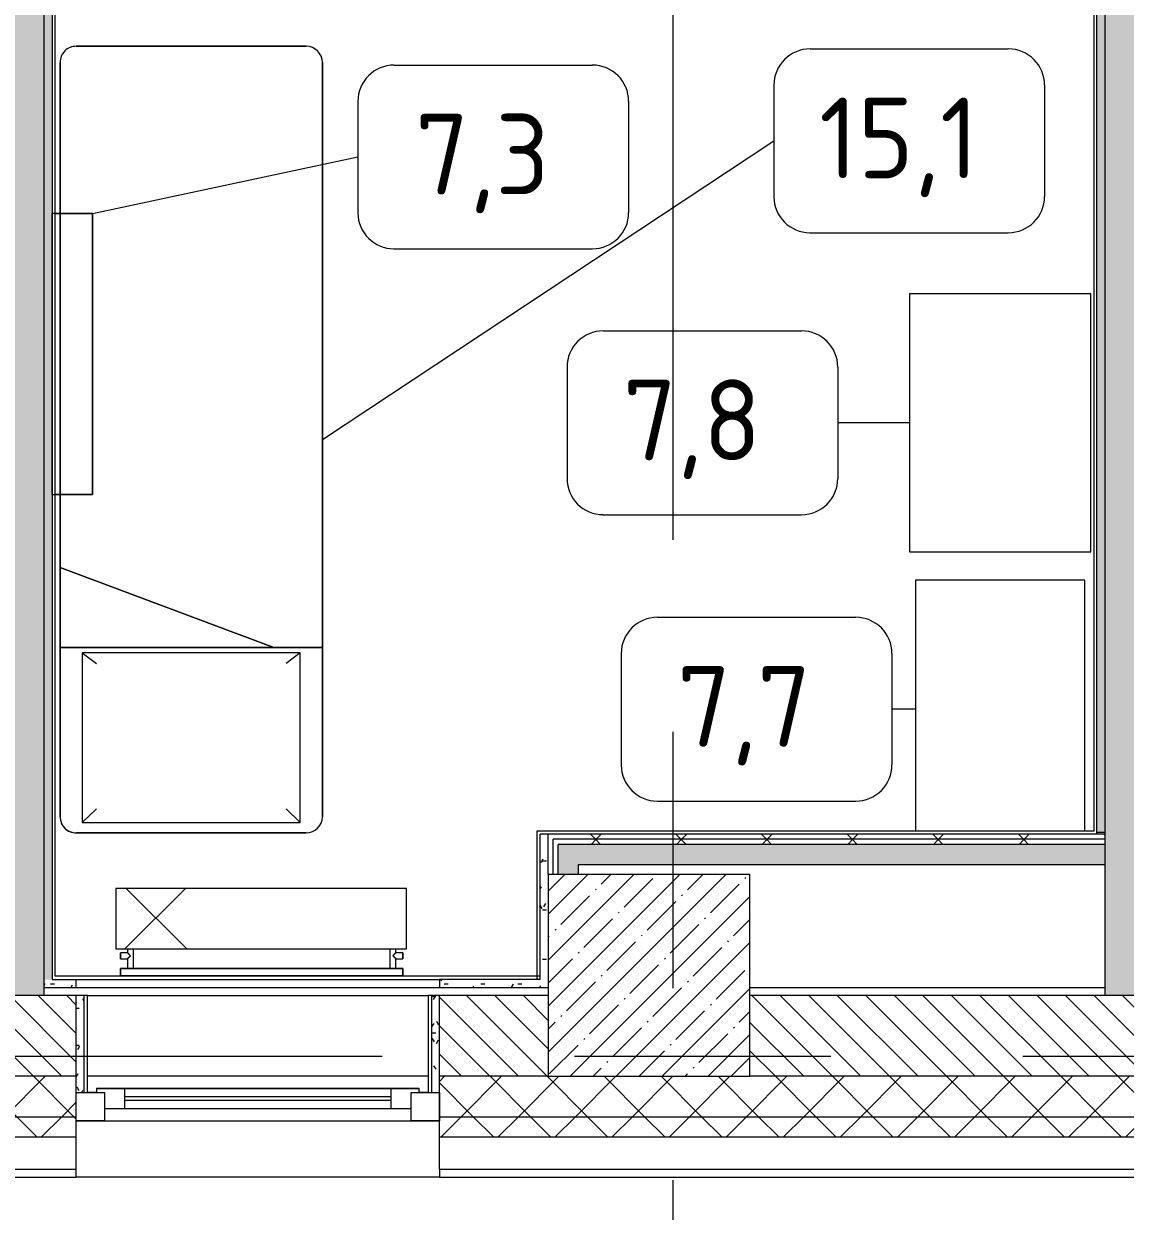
# Model space of a CAD drawing. Header units: millimetres. Extents: x 35840 to 252964, y -8553 to 29000.
# Drawn here: x 79050 to 81780, y 3216 to 6159 of the extents above; entities that cross this region are included whole.
import ezdxf

# ---------------------------------------------------------------- set-up
doc = ezdxf.new("R2010")
doc.units = ezdxf.units.MM
doc.linetypes.add('Осевая', pattern=[3175, 635, -476.25, 1587.5, -476.25])
for name, color, linetype, lineweight in [('A-GLAZ', 7, 'Continuous', 9), ('A-GLAZ-1', 7, 'Continuous', 13), ('A-WALL', 7, 'Continuous', 9), ('I-FURN-IDEN', 7, 'Continuous', 9), ('I-WALL', 7, 'Continuous', 9), ('S-COLS', 7, 'Continuous', 9), ('Знаки', 7, 'Continuous', 9), ('Оси-2', 7, 'Осевая', 9)]:
    doc.layers.add(name, color=color, linetype=linetype, lineweight=lineweight)
for name, color, linetype, lineweight, true_color in [('A-WALL-1', 9, 'Continuous', 9, 0x808080), ('A-WALL-FNSH-1', 9, 'Continuous', 9, 0x808080), ('I-FURN-1', 9, 'Continuous', 9, 0x808080), ('M-EQPM-1', 7, 'Continuous', 9, 0xb2b2b2)]:
    doc.layers.add(name, color=color, linetype=linetype, lineweight=lineweight, true_color=true_color)
doc.styles.add('GOST Common', font='GOST_Common.ttf', dxfattribs={"height": 200})
pattern_1 = [(45, (600, 0), (-70.71068, 70.71068), []), (135, (600, 0), (-70.71068, -70.71068), [])]
pattern_2 = [(135, (600, 0), (-75.43415, -75.43415), [106.68, -17.78, 3.556, -17.78]), (135, (600, 75.39), (-75.43415, -75.43415), []), (50, (600, 0), (127.52922, -11.15758), [13.335, -146.685]), (355, (600, 0), (-24.66966, 133.74002), [10.668, -117.348]), (100.451, (610.63, -0.93), (102.85973, 122.58178), [11.333, -124.663]), (46.184, (600, 35.56), (189.75516, -29.43036), [20.002, -220.027]), (96.636, (615.81, 33.1), (166.1822, 173.1996), [17, -186.995]), (351.184, (600, 35.56), (166.18393, 173.19757), [16.002, -176.022]), (21, (617.78, 26.67), (106.13027, -71.58603), [13.335, -146.685]), (326, (617.78, 26.67), (43.26188, 128.93175), [10.668, -117.348]), (71.451, (626.62, 20.7), (149.39198, 57.34505), [11.333, -124.663]), (37.5, (600, 0), (2.162228, 59.188357), [3.353, -112.573, 3.353, -115.773, -117.792]), (37.5, (600, 0), (2.162228, 59.188357), [-235.052, 3.353, -114.44]), (7.5, (600, 0), (46.773857, 70.12615), [3.353, -64.567, 3.353, -109.906, -44.894]), (7.5, (600, 0), (46.773857, 70.12615), [-181.178, 3.353, -41.542]), (327.5, (560.35, 0), (94.91367, -4.010093), [3.353, -41.097, 3.353, -135.331, -184.023]), (327.5, (560.35, 0), (94.91367, -4.010093), [-183.134, 3.353, -180.67]), (317.5, (542.57, 0), (103.69057, 17.79882), [3.353, -54.432, 3.353, -88.748, -130.683]), (317.5, (542.57, 0), (103.69057, 17.79882), [-149.885, 3.353, -127.33])]
pattern_3 = [(0, (600, 0), (121.92, 30.48), [10.058, -81.382, 10.058, -81.382, -487.68]), (0, (600, 0), (121.92, 30.48), [-182.88, 10.058, -172.822, 10.058, -81.382, -213.36]), (0, (600, 0), (121.92, 30.48), [-457.2, 10.058, -50.902, 10.058, -142.342]), (120, (645.72, 15.24), (-87.356454, 90.345817), [10.058, -81.382, 10.058, -81.382, -487.68]), (120, (645.72, 15.24), (-87.356454, 90.345817), [-182.88, 10.058, -172.822, 10.058, -81.382, -213.36]), (120, (645.72, 15.24), (-87.356454, 90.345817), [-457.2, 10.058, -50.902, 10.058, -142.342]), (240, (660.96, 76.2), (-34.563546, -120.825817), [10.058, -81.382, 10.058, -81.382, -487.68]), (240, (660.96, 76.2), (-34.563546, -120.825817), [-182.88, 10.058, -172.822, 10.058, -81.382, -213.36]), (240, (660.96, 76.2), (-34.563546, -120.825817), [-457.2, 10.058, -50.902, 10.058, -142.342])]
pattern_4 = [(45, (600, 0), (-106.06602, 106.06602), []), (135, (600, 0), (-106.06602, -106.06602), [])]

# ---------------------------------------------------------------- blocks, each defined once
blk = doc.blocks.new('BSC_Колонна _Прямоугольная - 500х500-V12-План расстановки мебели и оборудования 1 этажа в осях 12-23')
at = {"layer": 'S-COLS'}
h = blk.add_hatch(dxfattribs=at)
h.set_pattern_fill('FP_14', color=256, style=0, pattern_type=2)
h.set_pattern_definition([(45, (-80000, -3800), (-57.02463, 57.02463), []), (45, (-79942.975, -3800), (-57.02463, 57.02463), [100.806, -20.161, 3.353, -16.808])])
h.paths.add_polyline_path([(-250, -250), (250, -250), (250, 250), (-250, 250), (-250, 26.1)])
for p, q in [((250, 250), (-250, 250)), ((-250, 250), (-250, -250)), ((250, -250), (250, 250)), ((-250, -250), (250, -250))]:
    blk.add_line(p, q, dxfattribs=at)
blk = doc.blocks.new('120_Окно_СКБ_1Ст - 120_Окно_СКБ_1Ст 900х2500_h_-19906150-План расстановки мебели и оборудования 1 этажа в осях 12-23')
at = {"layer": 'A-GLAZ'}
for p, q in [((450, -5), (-450, -5)), ((-330, -55), (330, -55)), ((-422, -75), (-400, -75)), ((330, -65), (-330, -65)), ((400, -75), (422, -75))]:
    blk.add_line(p, q, dxfattribs=at)
at = {"layer": 'A-GLAZ-1'}
for p, q in [((-450, -75), (-450, -5)), ((-450, -5), (-380, -5)), ((-380, -5), (-380, -75)), ((380, -75), (380, -5)), ((380, -5), (450, -5)), ((450, -5), (450, -75)), ((380, -35), (-380, -35)), ((-380, -35), (-380, -75)), ((-330, -85), (-330, -35)), ((330, -85), (330, -35)), ((380, -75), (380, -35)), ((-380, -75), (-450, -75)), ((-380, -75), (-400, -75)), ((-400, -75), (-400, -85)), ((-400, -85), (400, -85)), ((400, -85), (-400, -85)), ((450, -75), (380, -75)), ((400, -75), (380, -75)), ((400, -85), (400, -75))]:
    blk.add_line(p, q, dxfattribs=at)
blk = doc.blocks.new('Стол базовый прямоугольный - 7_7-25549264-План расстановки мебели и оборудования 1 этажа в осях 12-23')
at = {"layer": 'I-FURN-1'}
for p, q in [((320, 210), (-302, 210)), ((320, -210), (320, 210)), ((-302, -210), (320, -210))]:
    blk.add_line(p, q, dxfattribs=at)
blk = doc.blocks.new('Стол базовый прямоугольный - 7_8-25549298-План расстановки мебели и оборудования 1 этажа в осях 12-23')
at = {"layer": 'I-FURN-1'}
for p, q in [((320, 225), (-320, 225)), ((-320, 225), (-320, -225)), ((320, -225), (320, 225)), ((-320, -225), (320, -225))]:
    blk.add_line(p, q, dxfattribs=at)
blk = doc.blocks.new('Bed - Small Sizes - 15_1-V157-План расстановки мебели и оборудования 1 этажа в осях 12-23')
at = {"layer": 'I-FURN-1'}
for p, q in [((262.3, 0), (-307.7, 0)), ((-307.7, 0), (262.3, 0)), ((-307.7, 0), (262.3, 0)), ((262.3, 0), (-307.7, 0)), ((-292.5, -26.2), (-257.7, -60)), ((247.5, -26.2), (-292.5, -26.2)), ((-292.5, -26.2), (-292.5, -446.2)), ((247.5, -26.2), (-292.5, -26.2)), ((-292.5, -26.2), (-292.5, -446.2)), ((247.5, -26.2), (212.3, -60)), ((247.5, -446.2), (247.5, -26.2)), ((247.5, -446.2), (247.5, -26.2)), ((-347.7, -40), (-347.7, -460)), ((-347.7, -460), (-347.7, -40)), ((-347.7, -40), (-347.7, -1910)), ((-347.7, -460), (-347.7, -40)), ((302.3, -460), (302.3, -40)), ((302.3, -40), (302.3, -460)), ((302.3, -838.8), (302.3, -40)), ((302.3, -40), (302.3, -657.7)), ((-292.5, -446.2), (-257.7, -420)), ((247.5, -446.2), (212.3, -420)), ((-347.7, -460), (-227.7, -460)), ((-227.7, -460), (-347.7, -460)), ((-347.7, -1910), (-347.7, -460)), ((-347.7, -460), (-227.7, -460)), ((-292.5, -446.2), (247.5, -446.2)), ((-292.5, -446.2), (247.5, -446.2)), ((-227.7, -460), (302.3, -460)), ((302.3, -460), (-227.7, -460)), ((302.3, -460), (-227.7, -460)), ((-227.7, -460), (302.3, -657.7)), ((302.3, -657.7), (-227.7, -460)), ((-227.7, -460), (302.3, -460)), ((-227.7, -460), (302.3, -657.7)), ((-227.7, -460), (302.3, -460)), ((302.3, -657.7), (302.3, -460)), ((302.3, -460), (302.3, -657.7)), ((302.3, -657.7), (302.3, -838.8)), ((302.3, -1535.7), (302.3, -838.8)), ((302.3, -838.8), (302.3, -1535.7)), ((302.3, -1910), (302.3, -1535.7)), ((302.3, -1535.7), (302.3, -1910)), ((-307.7, -1950), (262.3, -1950)), ((262.3, -1950), (-307.7, -1950))]:
    blk.add_line(p, q, dxfattribs=at)
for centre, start, end in [((-307.7, -40), 90, 180), ((-307.7, -40), 90, 180), ((262.3, -40), 360, 90), ((262.3, -40), 0, 90), ((-307.7, -40), 90, 180), ((-307.7, -40), 90, 180), ((262.3, -40), 0, 90), ((262.3, -40), 0, 90), ((-307.7, -1910), 180, 270), ((-307.7, -1910), 180, 270), ((262.3, -1910), 270, 0), ((262.3, -1910), 270, 0)]:
    blk.add_arc(centre, 40, start, end, dxfattribs=at)
blk = doc.blocks.new('radiator_prado_classic_z_tip_30_po exemplyaru - Classic Z Тип 30-500-V277-План расстановки мебели и оборудования 1 этажа в осях 12-23')
at = {"layer": 'M-EQPM-1'}
for p, q in [((17.5, 121.5), (0, 121.5)), ((17.5, 121.5), (0, 121.5)), ((0, 121.5), (0, 121.2)), ((0, 106.5), (0, 121.5)), ((0, 121.2), (0, 106.8)), ((0, 121.2), (0, 120.5)), ((0, 120.5), (0, 121.2)), ((0, 121.2), (0, 121.2)), ((0, 120.5), (0, 119.3)), ((0, 119.3), (0, 120.5)), ((0, 119.3), (0, 117.8)), ((0, 117.8), (0, 119.3)), ((0, 117.8), (0, 115.9)), ((0, 115.9), (0, 117.8)), ((17.5, 130.9), (17.5, 121.5)), ((17.5, 130.9), (17.5, 121.5)), ((32.5, 82), (32.5, 130.9)), ((32.5, 82), (32.5, 130.9)), ((667.5, 130.9), (667.5, 82)), ((667.5, 130.9), (667.5, 82)), ((682.5, 121.5), (682.5, 130.9)), ((682.5, 121.5), (682.5, 130.9)), ((700, 121.5), (682.5, 121.5)), ((700, 121.5), (682.5, 121.5)), ((700, 121.5), (700, 106.5)), ((700, 121.2), (700, 121.5)), ((700, 121.5), (700, 121.2)), ((700, 121.2), (700, 121.5)), ((700, 106.8), (700, 121.2)), ((700, 121.2), (700, 106.8)), ((700, 119.3), (700, 121.2)), ((700, 117.8), (700, 119.3)), ((700, 115.9), (700, 117.8)), ((0, 115.9), (0, 114)), ((0, 114), (0, 115.9)), ((0, 114), (0, 112.1)), ((0, 112.1), (0, 114)), ((0, 112.1), (0, 110.2)), ((0, 110.2), (0, 112.1)), ((0, 110.2), (0, 108.7)), ((0, 108.7), (0, 110.2)), ((0, 108.7), (0, 107.5)), ((0, 106.8), (0, 108.7)), ((0, 107.5), (0, 106.8)), ((0, 106.8), (0, 106.5)), ((0, 106.8), (0, 106.8)), ((0, 106.5), (17.5, 106.5)), ((0, 106.5), (17.5, 106.5)), ((17.5, 106.5), (17.5, 82)), ((17.5, 106.5), (17.5, 82)), ((682.5, 82), (682.5, 106.5)), ((682.5, 106.5), (700, 106.5)), ((682.5, 82), (682.5, 106.5)), ((682.5, 106.5), (700, 106.5)), ((700, 114), (700, 115.9)), ((700, 112.1), (700, 114)), ((700, 110.2), (700, 112.1)), ((700, 108.7), (700, 110.2)), ((700, 107.5), (700, 108.7)), ((700, 106.8), (700, 107.5)), ((700, 106.5), (700, 106.8)), ((700, 106.8), (700, 106.5)), ((700, 106.5), (700, 106.8)), ((700, 82), (0, 82)), ((0, 82), (0, 64)), ((0, 64), (0, 82)), ((0, 82), (17.5, 82)), ((700, 64), (0, 64)), ((0, 64), (700, 64)), ((32.5, 82), (17.5, 82)), ((17.5, 82), (17.8, 82)), ((23.1, 82), (17.5, 82)), ((17.5, 82), (32.5, 82)), ((17.8, 82), (18.5, 82)), ((18.5, 82), (19.7, 82)), ((18.5, 82), (31.5, 82)), ((19.7, 82), (23.1, 82)), ((23.1, 82), (32.5, 82)), ((32.5, 82), (23.1, 82)), ((32.5, 82), (667.5, 82)), ((668.5, 82), (667.5, 82)), ((667.5, 82), (682.5, 82)), ((673.1, 82), (667.5, 82)), ((667.5, 82), (667.8, 82)), ((667.8, 82), (671.2, 82)), ((682.5, 82), (668.5, 82)), ((668.5, 82), (681.5, 82)), ((671.2, 82), (682.5, 82)), ((680.3, 82), (673.1, 82)), ((681.5, 82), (680.3, 82)), ((682.5, 82), (681.5, 82)), ((682.5, 82), (700, 82)), ((700, 64), (700, 82)), ((700, 82), (700, 64))]:
    blk.add_line(p, q, dxfattribs=at)
for points, knots in [([(17.8, 121.2), (17.7, 121.3), (17.7, 121.3), (17.5, 121.5), (17.5, 121.5), (17.5, 121.5)], [0.8571429, 0.8571429, 0.8571429, 0.8571429, 0.8928571, 0.9285714, 1, 1, 1, 1]), ([(17.5, 121.5), (17.5, 121.5), (17.5, 121.5), (17.7, 121.3), (17.7, 121.3), (17.8, 121.2)], [0, 0, 0, 0, 0.0714286, 0.1071429, 0.1428571, 0.1428571, 0.1428571, 0.1428571]), ([(17.5, 121.5), (17.5, 121.5), (17.5, 121.5), (17.7, 121.3), (17.7, 121.3), (17.8, 121.2)], [0, 0, 0, 0, 0.0714286, 0.1071429, 0.1428571, 0.1428571, 0.1428571, 0.1428571]), ([(25, 114), (24.5, 114.5), (23.6, 115.4), (22.4, 116.6), (21.6, 117.4), (21.1, 117.9), (20.8, 118.2), (20.5, 118.5), (20.2, 118.8), (19.8, 119.1), (19.6, 119.4), (19.3, 119.7), (19, 120), (18.7, 120.3), (18.5, 120.5), (18.3, 120.7), (18.1, 120.9), (17.9, 121.1), (17.8, 121.2), (17.7, 121.3), (17.5, 121.5), (17.5, 121.5), (17.5, 121.5)], [0, 0, 0, 0, 0.142857, 0.285714, 0.357143, 0.392857, 0.428571, 0.464286, 0.5, 0.535714, 0.571429, 0.607143, 0.642857, 0.678571, 0.714286, 0.75, 0.785714, 0.821429, 0.857143, 0.892857, 0.928571, 1, 1, 1, 1]), ([(19.6, 119.4), (19.7, 119.3), (19.9, 119.2), (20.3, 118.7), (20.6, 118.4), (20.8, 118.2)], [0.4285714, 0.4285714, 0.4285714, 0.4285714, 0.4642857, 0.5, 0.5714286, 0.5714286, 0.5714286, 0.5714286]), ([(19.6, 119.4), (19.7, 119.3), (19.8, 119.1), (20.3, 118.7), (20.7, 118.3), (21.1, 117.9), (21.6, 117.4), (21.9, 117.1), (22.1, 116.9)], [0.4285714, 0.4285714, 0.4285714, 0.4285714, 0.4642857, 0.5, 0.5714286, 0.6071429, 0.6428571, 0.7142857, 0.7142857, 0.7142857, 0.7142857]), ([(22.1, 116.9), (21.9, 117.1), (21.6, 117.4), (21.1, 117.9), (20.9, 118.1), (20.8, 118.2)], [0.2857143, 0.2857143, 0.2857143, 0.2857143, 0.3571429, 0.3928571, 0.4285714, 0.4285714, 0.4285714, 0.4285714]), ([(20.8, 118.2), (20.9, 118.1), (21.1, 117.9), (21.6, 117.4), (21.9, 117.1), (22.1, 116.9)], [0.5714286, 0.5714286, 0.5714286, 0.5714286, 0.6071429, 0.6428571, 0.7142857, 0.7142857, 0.7142857, 0.7142857]), ([(675, 114), (675.5, 114.5), (676.4, 115.4), (677.6, 116.6), (678.4, 117.4), (678.9, 117.9), (679.2, 118.2), (679.5, 118.5), (679.8, 118.8), (680.1, 119.2), (680.4, 119.4), (680.7, 119.7), (681, 120), (681.3, 120.3), (681.5, 120.5), (681.7, 120.7), (681.9, 120.9), (682.1, 121.1), (682.2, 121.2), (682.3, 121.3), (682.5, 121.5), (682.5, 121.5), (682.5, 121.5)], [0, 0, 0, 0, 0.142857, 0.285714, 0.357143, 0.392857, 0.428571, 0.464286, 0.5, 0.535714, 0.571429, 0.607143, 0.642857, 0.678571, 0.714286, 0.75, 0.785714, 0.821429, 0.857143, 0.892857, 0.928571, 1, 1, 1, 1]), ([(682.2, 121.2), (682.2, 121.2), (682.1, 121.1), (681.9, 120.9), (681.7, 120.7), (681.5, 120.5), (681.3, 120.3), (681, 120), (680.7, 119.7), (680.4, 119.4), (680.1, 119.2), (679.7, 118.7), (679.3, 118.3), (678.9, 117.9), (678.4, 117.4), (677.6, 116.6), (676.9, 115.9), (676.4, 115.4)], [0.1428571, 0.1428571, 0.1428571, 0.1428571, 0.1785714, 0.2142857, 0.25, 0.2857143, 0.3214286, 0.3571429, 0.3928571, 0.4285714, 0.4642857, 0.5, 0.5714286, 0.6071429, 0.6428571, 0.7142857, 0.8571429, 0.8571429, 0.8571429, 0.8571429]), ([(676.4, 115.4), (676.9, 115.9), (677.6, 116.6), (678.4, 117.4), (678.9, 117.9), (679.1, 118.1), (679.2, 118.2)], [0.1428571, 0.1428571, 0.1428571, 0.1428571, 0.2857143, 0.3571429, 0.3928571, 0.4285714, 0.4285714, 0.4285714, 0.4285714]), ([(681.5, 120.5), (681.4, 120.4), (681.3, 120.3), (681, 120), (680.7, 119.7), (680.4, 119.4), (680.1, 119.2), (679.7, 118.7), (679.3, 118.3), (678.9, 117.9), (678.4, 117.4), (678.1, 117.1), (677.9, 116.9)], [0.2857143, 0.2857143, 0.2857143, 0.2857143, 0.3214286, 0.3571429, 0.3928571, 0.4285714, 0.4642857, 0.5, 0.5714286, 0.6071429, 0.6428571, 0.7142857, 0.7142857, 0.7142857, 0.7142857]), ([(682.5, 121.5), (682.5, 121.5), (682.5, 121.5), (682.3, 121.3), (682.3, 121.3), (682.2, 121.2)], [0, 0, 0, 0, 0.0714286, 0.1071429, 0.1428571, 0.1428571, 0.1428571, 0.1428571]), ([(682.5, 121.5), (682.5, 121.5), (682.5, 121.5), (682.3, 121.3), (682.3, 121.3), (682.2, 121.2)], [0, 0, 0, 0, 0.0714286, 0.1071429, 0.1428571, 0.1428571, 0.1428571, 0.1428571]), ([(682.2, 121.2), (682.3, 121.3), (682.3, 121.3), (682.5, 121.5), (682.5, 121.5), (682.5, 121.5)], [0.8571429, 0.8571429, 0.8571429, 0.8571429, 0.8928571, 0.9285714, 1, 1, 1, 1]), ([(17.5, 106.5), (17.5, 106.5), (17.5, 106.5), (17.7, 106.7), (17.8, 106.8), (17.9, 106.9), (18.1, 107.1), (18.3, 107.3), (18.5, 107.5), (18.7, 107.7), (19, 108), (19.3, 108.3), (19.6, 108.6), (19.8, 108.9), (20.3, 109.3), (20.7, 109.7), (21.1, 110.1), (21.6, 110.6), (22.4, 111.4), (23.6, 112.6), (24.5, 113.5), (25, 114)], [0, 0, 0, 0, 0.071429, 0.107143, 0.142857, 0.178571, 0.214286, 0.25, 0.285714, 0.321429, 0.357143, 0.392857, 0.428571, 0.464286, 0.5, 0.571429, 0.607143, 0.642857, 0.714286, 0.857143, 1, 1, 1, 1]), ([(17.5, 106.5), (17.5, 106.5), (17.5, 106.5), (17.7, 106.7), (17.7, 106.7), (17.8, 106.8)], [0, 0, 0, 0, 0.0714286, 0.1071429, 0.1428571, 0.1428571, 0.1428571, 0.1428571]), ([(17.8, 106.8), (17.7, 106.7), (17.7, 106.7), (17.5, 106.5), (17.5, 106.5), (17.5, 106.5)], [0.8571429, 0.8571429, 0.8571429, 0.8571429, 0.8928571, 0.9285714, 1, 1, 1, 1]), ([(17.8, 106.8), (17.7, 106.7), (17.7, 106.7), (17.5, 106.5), (17.5, 106.5), (17.5, 106.5)], [0.8571429, 0.8571429, 0.8571429, 0.8571429, 0.8928571, 0.9285714, 1, 1, 1, 1]), ([(22.1, 111.1), (21.9, 110.9), (21.6, 110.6), (21.1, 110.1), (20.8, 109.8), (20.5, 109.5), (20.2, 109.2), (19.8, 108.9), (19.6, 108.6), (19.3, 108.3), (19, 108), (18.7, 107.7), (18.5, 107.5), (18.3, 107.3), (18.1, 107.1), (17.9, 106.9), (17.8, 106.8), (17.8, 106.8)], [0.2857143, 0.2857143, 0.2857143, 0.2857143, 0.3571429, 0.3928571, 0.4285714, 0.4642857, 0.5, 0.5357143, 0.5714286, 0.6071429, 0.6428571, 0.6785714, 0.7142857, 0.75, 0.7857143, 0.8214286, 0.8571429, 0.8571429, 0.8571429, 0.8571429]), ([(19.6, 108.6), (19.7, 108.7), (19.9, 108.8), (20.3, 109.3), (20.6, 109.6), (20.8, 109.8)], [0.4285714, 0.4285714, 0.4285714, 0.4285714, 0.4642857, 0.5, 0.5714286, 0.5714286, 0.5714286, 0.5714286]), ([(20.8, 109.8), (20.9, 109.9), (21.1, 110.1), (21.6, 110.6), (21.9, 110.9), (22.1, 111.1)], [0.5714286, 0.5714286, 0.5714286, 0.5714286, 0.6071429, 0.6428571, 0.7142857, 0.7142857, 0.7142857, 0.7142857]), ([(22.1, 111.1), (21.9, 110.9), (21.6, 110.6), (21.1, 110.1), (20.9, 109.9), (20.8, 109.8)], [0.2857143, 0.2857143, 0.2857143, 0.2857143, 0.3571429, 0.3928571, 0.4285714, 0.4285714, 0.4285714, 0.4285714]), ([(682.5, 106.5), (682.5, 106.5), (682.5, 106.5), (682.3, 106.7), (682.2, 106.8), (682.1, 106.9), (681.9, 107.1), (681.7, 107.3), (681.5, 107.5), (681.3, 107.7), (681, 108), (680.7, 108.3), (680.4, 108.6), (680.1, 108.8), (679.7, 109.3), (679.3, 109.7), (678.9, 110.1), (678.4, 110.6), (677.6, 111.4), (676.4, 112.6), (675.5, 113.5), (675, 114)], [0, 0, 0, 0, 0.071429, 0.107143, 0.142857, 0.178571, 0.214286, 0.25, 0.285714, 0.321429, 0.357143, 0.392857, 0.428571, 0.464286, 0.5, 0.571429, 0.607143, 0.642857, 0.714286, 0.857143, 1, 1, 1, 1]), ([(677.9, 111.1), (678.1, 110.9), (678.4, 110.6), (678.9, 110.1), (679.2, 109.8), (679.5, 109.5), (679.8, 109.2), (680.1, 108.8), (680.3, 108.7), (680.4, 108.6)], [0.2857143, 0.2857143, 0.2857143, 0.2857143, 0.3571429, 0.3928571, 0.4285714, 0.4642857, 0.5, 0.5357143, 0.5714286, 0.5714286, 0.5714286, 0.5714286]), ([(677.9, 111.1), (678.1, 110.9), (678.4, 110.6), (678.9, 110.1), (679.2, 109.8), (679.5, 109.5), (679.8, 109.2), (680.1, 108.8), (680.4, 108.6), (680.7, 108.3), (681, 108), (681.3, 107.7), (681.5, 107.5), (681.7, 107.3), (681.9, 107.1), (682.1, 106.9), (682.2, 106.8), (682.2, 106.8)], [0.2857143, 0.2857143, 0.2857143, 0.2857143, 0.3571429, 0.3928571, 0.4285714, 0.4642857, 0.5, 0.5357143, 0.5714286, 0.6071429, 0.6428571, 0.6785714, 0.7142857, 0.75, 0.7857143, 0.8214286, 0.8571429, 0.8571429, 0.8571429, 0.8571429]), ([(682.2, 106.8), (682.2, 106.8), (682.1, 106.9), (681.9, 107.1), (681.7, 107.3), (681.5, 107.5), (681.3, 107.7), (681, 108), (680.7, 108.3), (680.4, 108.6), (680.1, 108.8), (679.7, 109.3), (679.3, 109.7), (678.9, 110.1), (678.4, 110.6), (678.1, 110.9), (677.9, 111.1)], [0.1428571, 0.1428571, 0.1428571, 0.1428571, 0.1785714, 0.2142857, 0.25, 0.2857143, 0.3214286, 0.3571429, 0.3928571, 0.4285714, 0.4642857, 0.5, 0.5714286, 0.6071429, 0.6428571, 0.7142857, 0.7142857, 0.7142857, 0.7142857]), ([(682.2, 106.8), (682.3, 106.7), (682.3, 106.7), (682.5, 106.5), (682.5, 106.5), (682.5, 106.5)], [0.8571429, 0.8571429, 0.8571429, 0.8571429, 0.8928571, 0.9285714, 1, 1, 1, 1]), ([(682.2, 106.8), (682.3, 106.7), (682.3, 106.7), (682.5, 106.5), (682.5, 106.5), (682.5, 106.5)], [0.8571429, 0.8571429, 0.8571429, 0.8571429, 0.8928571, 0.9285714, 1, 1, 1, 1]), ([(682.5, 106.5), (682.5, 106.5), (682.5, 106.5), (682.3, 106.7), (682.3, 106.7), (682.2, 106.8)], [0, 0, 0, 0, 0.0714286, 0.1071429, 0.1428571, 0.1428571, 0.1428571, 0.1428571])]:
    blk.add_open_spline(points, degree=3, knots=knots, dxfattribs=at)
for points in [[(20.8, 118.2), (20.7, 118.3), (20.5, 118.5), (20.2, 118.8), (19.9, 119.2), (19.6, 119.4), (19.3, 119.7), (19, 120), (18.7, 120.3), (18.5, 120.5), (18.3, 120.7), (18.1, 120.9), (17.9, 121.1), (17.8, 121.2), (17.8, 121.2)], [(17.8, 121.2), (17.8, 121.2), (17.9, 121.1), (18.1, 120.9), (18.3, 120.7), (18.4, 120.6), (18.5, 120.5)], [(17.8, 121.2), (17.8, 121.2), (17.9, 121.1), (18.1, 120.9), (18.3, 120.7), (18.5, 120.5), (18.7, 120.3), (19, 120), (19.3, 119.7), (19.5, 119.5), (19.6, 119.4)], [(18.5, 120.5), (18.6, 120.4), (18.7, 120.3), (19, 120), (19.3, 119.7), (19.5, 119.5), (19.6, 119.4)], [(679.2, 118.2), (679.3, 118.3), (679.5, 118.5), (679.8, 118.8), (680.1, 119.2), (680.3, 119.3), (680.4, 119.4)], [(680.4, 119.4), (680.5, 119.5), (680.7, 119.7), (681, 120), (681.3, 120.3), (681.5, 120.5), (681.7, 120.7), (681.9, 120.9), (682.1, 121.1), (682.2, 121.2), (682.2, 121.2)], [(682.2, 121.2), (682.2, 121.2), (682.1, 121.1), (681.9, 120.9), (681.7, 120.7), (681.6, 120.6), (681.5, 120.5)], [(17.8, 106.8), (17.8, 106.8), (17.9, 106.9), (18.1, 107.1), (18.3, 107.3), (18.5, 107.5), (18.7, 107.7), (19, 108), (19.3, 108.3), (19.5, 108.5), (19.6, 108.6)], [(18.5, 107.5), (18.4, 107.4), (18.3, 107.3), (18.1, 107.1), (17.9, 106.9), (17.8, 106.8), (17.8, 106.8)], [(19.6, 108.6), (19.5, 108.5), (19.3, 108.3), (19, 108), (18.7, 107.7), (18.6, 107.6), (18.5, 107.5)], [(20.8, 109.8), (20.7, 109.7), (20.5, 109.5), (20.2, 109.2), (19.9, 108.8), (19.7, 108.7), (19.6, 108.6)], [(23.6, 115.4), (23.1, 115.9), (22.6, 116.4), (22.1, 116.9)], [(22.1, 116.9), (22.6, 116.4), (23.1, 115.9), (23.6, 115.4)], [(22.1, 116.9), (22.6, 116.4), (23.1, 115.9), (23.6, 115.4)], [(25, 114), (24.5, 113.5), (23.6, 112.6), (22.6, 111.6), (22.1, 111.1)], [(22.1, 111.1), (22.6, 111.6), (23.1, 112.1), (23.6, 112.6)], [(23.6, 112.6), (23.1, 112.1), (22.6, 111.6), (22.1, 111.1)], [(25, 114), (24.5, 114.5), (24, 115), (23.6, 115.4)], [(23.6, 115.4), (24, 115), (24.5, 114.5), (25, 114)], [(23.6, 115.4), (24, 115), (24.5, 114.5), (25, 114)], [(23.6, 112.6), (24, 113), (24.5, 113.5), (25, 114)], [(25, 114), (24.5, 113.5), (24, 113), (23.6, 112.6)], [(676.4, 115.4), (676, 115), (675.5, 114.5), (675, 114)], [(676.4, 115.4), (676, 115), (675.5, 114.5), (675, 114)], [(675, 114), (675.5, 114.5), (676, 115), (676.4, 115.4)], [(675, 114), (675.5, 113.5), (676.4, 112.6), (677.4, 111.6), (677.9, 111.1)], [(675, 114), (675.5, 113.5), (676, 113), (676.4, 112.6)], [(677.9, 111.1), (677.4, 111.6), (676.4, 112.6), (675.5, 113.5), (675, 114)], [(677.9, 116.9), (677.4, 116.4), (676.9, 115.9), (676.4, 115.4)], [(676.4, 112.6), (676.9, 112.1), (677.4, 111.6), (677.9, 111.1)], [(680.4, 108.6), (680.5, 108.5), (680.7, 108.3), (681, 108), (681.3, 107.7), (681.5, 107.5), (681.7, 107.3), (681.9, 107.1), (682.1, 106.9), (682.2, 106.8), (682.2, 106.8)]]:
    blk.add_open_spline(points, degree=3, dxfattribs=at)
blk = doc.blocks.new('Экран радиатора - Зашивка радиатора_ с перфорацией М5-V278-План расстановки мебели и оборудования 1 этажа в осях 12-23')
at = {"layer": 'Знаки'}
h = blk.add_hatch(dxfattribs=at)
h.set_pattern_fill('FP_98', color=256, style=0, pattern_type=2)
h.set_pattern_definition([(225, (80428.74, 3836), (353.5534, -353.5534), []), (315, (80428.74, 3836), (353.5534, 353.5534), [])])
h.paths.add_polyline_path([(1644, -29.9), (1030, -29.9), (1030, -179.9), (1750, -179.9), (1750, -29.9)])
for p, q in [((1750, -29.9), (1030, -29.9)), ((1030, -29.9), (1030, -179.9)), ((1750, -179.9), (1750, -29.9)), ((1030, -179.9), (1750, -179.9))]:
    blk.add_line(p, q, dxfattribs=at)
blk = doc.blocks.new('Марка_Мебель - В прямоуг_Balcon_Марка-25523697-План расстановки мебели и оборудования 1 этажа в осях 12-23')
at = {"layer": 'I-FURN-IDEN'}
for p, q in [((-2.455, 2.278), (2.455, 2.278)), ((-3.355, 1.378), (-3.355, -1.384)), ((3.355, 1.378), (3.355, -1.378)), ((-2.461, -2.278), (2.455, -2.278))]:
    blk.add_line(p, q, dxfattribs=at)
for centre, radius, start, end in [((-2.455, 1.378), 0.9, 90, 180), ((2.455, 1.378), 0.9, 0, 90), ((-2.461, -1.384), 0.893, 180, 270), ((2.455, -1.378), 0.9, 270, 0)]:
    blk.add_arc(centre, radius, start, end, dxfattribs=at)

msp = doc.modelspace()

# ---------------------------------------------------------------- hatches: boundary and pattern name
at = {"layer": 'A-WALL'}
h = msp.add_hatch(dxfattribs=at)
h.set_pattern_fill('FP_21', color=256, style=0, pattern_type=2)
h.set_pattern_definition([(135, (600, 0), (-35.35534, -35.35534), [])])
h.paths.add_polyline_path([(84200, 3550), (84200, 3750), (84100, 3750), (84100, 3550)])
h.paths.add_polyline_path([(81921.1, 3550), (82000, 3550), (82000, 3750), (80850, 3750), (80850, 3550)])
h.paths.add_polyline_path([(80109.4, 3550), (80350, 3550), (80350, 3750), (80080.5, 3750), (80080.5, 3550)])
h.paths.add_polyline_path([(79022.4, 3550), (79180.5, 3550), (79180.5, 3750), (77980, 3750), (77980, 3550)])
h.paths.add_polyline_path([(76123.7, 3550), (77080, 3550), (77080, 3750), (75980, 3750), (75980, 3550)])
h = msp.add_hatch(dxfattribs=at)
h.set_pattern_fill('FP_17', color=256, style=0, pattern_type=2)
h.set_pattern_definition(pattern_1)
h.paths.add_polyline_path([(84200, 3450), (84490.7, 3450), (84490.7, 3550), (84100, 3550), (84100, 3450)])
h.paths.add_polyline_path([(82000, 3450), (82000, 3550), (80080.5, 3550), (80080.5, 3450), (81921.1, 3450)])
h.paths.add_polyline_path([(79022.4, 3450), (79180.5, 3450), (79180.5, 3550), (77980, 3550), (77980, 3450)])
h.paths.add_polyline_path([(77080, 3450), (77080, 3550), (75858, 3550), (75858, 3450), (76848.4, 3450)])
h = msp.add_hatch(dxfattribs=at)
h.set_pattern_fill('FP_17', color=256, style=0, pattern_type=2)
h.set_pattern_definition(pattern_1)
h.paths.add_polyline_path([(84490.7, 3400), (84490.7, 3450), (84100, 3450), (84100, 3400)])
h.paths.add_polyline_path([(82000, 3400), (82000, 3450), (80080.5, 3450), (80080.5, 3400), (81921.1, 3400)])
h.paths.add_polyline_path([(77980, 3400), (79180.5, 3400), (79180.5, 3450), (77980, 3450)])
h.paths.add_polyline_path([(77080, 3400), (77080, 3450), (75858, 3450), (75858, 3400), (76848.4, 3400)])
at = {"layer": 'I-WALL'}
h = msp.add_hatch(dxfattribs=at)
h.set_pattern_fill('FP_22', color=256, style=0, pattern_type=2)
h.set_pattern_definition(pattern_2)
h.paths.add_polyline_path([(79000.5, 3750), (79100.5, 3750), (79100.5, 9100), (79000.5, 9100), (79000.5, 3826.1)])
h = msp.add_hatch(dxfattribs=at)
h.set_pattern_fill('FP_85', color=256, style=0, pattern_type=2)
h.set_pattern_definition(pattern_3)
h.paths.add_polyline_path([(81710, 4155.5), (81730, 4155.5), (81730, 9100), (81710, 9100), (81710, 4860.3)])
h = msp.add_hatch(dxfattribs=at)
h.set_pattern_fill('FP_22', color=256, style=0, pattern_type=2)
h.set_pattern_definition(pattern_2)
h.paths.add_polyline_path([(81730, 3750), (81830, 3750), (81830, 9100), (81730, 9100), (81730, 4860.3)])
h = msp.add_hatch(dxfattribs=at)
h.set_pattern_fill('FP_85', color=256, style=0, pattern_type=2)
h.set_pattern_definition(pattern_3)
h.paths.add_polyline_path([(79100.5, 3790), (79120.5, 3790), (79120.5, 9080), (79100.5, 9080), (79100.5, 3826.1)])
h = msp.add_hatch(dxfattribs=at)
h.set_pattern_fill('FP_85', color=256, style=0, pattern_type=2)
h.set_pattern_definition(pattern_3)
h.paths.add_polyline_path([(80350, 3790), (80350, 4150), (80330, 4150), (80330, 3790)])
h = msp.add_hatch(dxfattribs=at)
h.set_pattern_fill('FP_87', color=256, style=0, pattern_type=2)
h.set_pattern_definition(pattern_4)
h.paths.add_polyline_path([(81730, 4137.5), (81730, 4150), (80362.5, 4150), (80362.5, 4137.5), (80471.7, 4137.5)])
h = msp.add_hatch(dxfattribs=at)
h.set_pattern_fill('FP_87', color=256, style=0, pattern_type=2)
h.set_pattern_definition(pattern_4)
h.paths.add_polyline_path([(81730, 4125), (81730, 4137.5), (80375, 4137.5), (80375, 4125), (80471.7, 4125)])
for points in [[(80425, 4050), (80425, 4125), (80375, 4125), (80375, 4050)], [(81730, 4075), (81730, 4125), (80425, 4125), (80425, 4075), (80471.7, 4075)]]:
    msp.add_hatch(color=256, dxfattribs=at).paths.add_polyline_path(points)
h = msp.add_hatch(dxfattribs=at)
h.set_pattern_fill('FP_85', color=256, style=0, pattern_type=2)
h.set_pattern_definition(pattern_3)
h.paths.add_polyline_path([(80350, 3770), (80350, 3790), (80080.5, 3790), (80080.5, 3770), (80109.4, 3770)])
h.paths.add_polyline_path([(79100.5, 3770), (79180.5, 3770), (79180.5, 3790), (79100.5, 3790)])
h = msp.add_hatch(dxfattribs=at)
h.set_pattern_fill('FP_85', color=256, style=0, pattern_type=2)
h.set_pattern_definition(pattern_3)
h.paths.add_polyline_path([(79200.5, 3510), (79200.5, 3750), (79180.5, 3750), (79180.5, 3510)])
h = msp.add_hatch(dxfattribs=at)
h.set_pattern_fill('FP_85', color=256, style=0, pattern_type=2)
h.set_pattern_definition(pattern_3)
h.paths.add_polyline_path([(80080.5, 3510), (80080.5, 3750), (80060.5, 3750), (80060.5, 3510)])

# ---------------------------------------------------------------- linework, layer by layer
at = {"layer": 'A-WALL'}
for p, q in [((79120.5, 9080), (79120.5, 3790)), ((81710, 4155.5), (81710, 9080)), ((80362.5, 4050), (80362.5, 4137.5)), ((81730, 4137.5), (80362.5, 4137.5)), ((80375, 4050), (80375, 4125)), ((81730, 4125), (80375, 4125)), ((80330, 3790), (80330, 3798)), ((79120.5, 3790), (79180.5, 3790)), ((80330, 3790), (80080.5, 3790)), ((79208.5, 3750), (80052.5, 3750)), ((79180.5, 3550), (77980, 3550)), ((80350, 3550), (80080.5, 3550)), ((82000, 3550), (80850, 3550)), ((77980, 3450), (79180.5, 3450)), ((80080.5, 3450), (82000, 3450)), ((77980, 3400), (79180.5, 3400)), ((80080.5, 3400), (82000, 3400)), ((77980, 3320), (79180.5, 3320)), ((80080.5, 3300), (79180.5, 3300)), ((80080.5, 3320), (82000, 3320))]:
    msp.add_line(p, q, dxfattribs=at)
at = {"layer": 'A-WALL-1'}
for p, q in [((79100.5, 9100), (79100.5, 3750)), ((81730, 3750), (81730, 9100)), ((81710, 4155.5), (81730, 4155.5)), ((81730, 4150), (80330, 4150)), ((80350, 4050), (80350, 4150)), ((80425, 4050), (80425, 4075)), ((80425, 4075), (81730, 4075)), ((79100.5, 3770), (79180.5, 3770)), ((79180.5, 3770), (79180.5, 3790)), ((80080.5, 3790), (80080.5, 3770)), ((80080.5, 3770), (80350, 3770)), ((79200.5, 3750), (77960, 3750)), ((79180.5, 3320), (79180.5, 3750)), ((79200.5, 3510), (79200.5, 3750)), ((80350, 3750), (80060.5, 3750)), ((80060.5, 3750), (80060.5, 3510)), ((80080.5, 3320), (80080.5, 3750)), ((82020, 3750), (80850, 3750)), ((79180.5, 3510), (79200.5, 3510)), ((80060.5, 3510), (80080.5, 3510))]:
    msp.add_line(p, q, dxfattribs=at)
at = {"layer": 'A-WALL-FNSH-1'}
for p, q in [((79128.5, 3798), (79128.5, 9072)), ((81702, 9072), (81702, 4158)), ((80322, 4158), (80322, 3790)), ((81702, 4158), (80322, 4158)), ((81710, 4150), (81710, 4155.5)), ((80330, 3798), (80330, 4150)), ((80330, 3798), (79128.5, 3798)), ((79180.5, 3790), (80080.5, 3790)), ((79208.5, 3750), (79200.5, 3750)), ((79208.5, 3510), (79208.5, 3750)), ((80052.5, 3750), (80052.5, 3510)), ((80060.5, 3750), (80052.5, 3750)), ((79200.5, 3510), (79208.5, 3510)), ((80052.5, 3510), (80060.5, 3510)), ((77980, 3300), (79180.5, 3300)), ((79180.5, 3300), (79180.5, 3320)), ((80080.5, 3320), (80080.5, 3300)), ((80080.5, 3300), (82000, 3300))]:
    msp.add_line(p, q, dxfattribs=at)
at = {"layer": 'I-FURN-1'}
for p, q in [((79119.7, 5689), (79119.7, 4992.2)), ((79220.6, 5689), (79119.7, 5689)), ((79128.5, 5689), (79140.5, 5689)), ((79140.5, 5689), (79220.6, 5689)), ((79220.6, 4992.2), (79220.6, 5689)), ((79220.6, 5689), (79220.6, 4992.2)), ((79119.7, 4992.2), (79220.6, 4992.2)), ((79140.5, 4992.2), (79128.5, 4992.2)), ((79220.6, 4992.2), (79140.5, 4992.2))]:
    msp.add_line(p, q, dxfattribs=at)
at = {"layer": 'I-FURN-IDEN'}
for p, q in [((79790.5, 5128.4), (80909.2, 5869)), ((79220.6, 5689), (79878.4, 5829)), ((79170.1, 5689), (79220.6, 5689)), ((81245, 5170), (81067.7, 5170)), ((81260, 4460), (81202, 4460))]:
    msp.add_line(p, q, dxfattribs=at)
at = {"layer": 'I-WALL'}
for p, q in [((79180.5, 3770), (80080.5, 3770)), ((80850, 3770), (81730, 3770)), ((80052.5, 3550), (79208.5, 3550))]:
    msp.add_line(p, q, dxfattribs=at)
at = {"layer": 'Оси-2'}
for p, q in [((80660, 593.7), (80660, 24890.1)), ((39140.1, 3600), (82060, 3600))]:
    msp.add_line(p, q, dxfattribs=at)

# ---------------------------------------------------------------- block references
at = {"layer": 'A-GLAZ', "rotation": 180}
msp.add_blockref('120_Окно_СКБ_1Ст - 120_Окно_СКБ_1Ст 900х2500_h_-19906150-План расстановки мебели и оборудования 1 этажа в осях 12-23', (79630.5, 3435), dxfattribs=at)
at = {"layer": 'I-FURN-1'}
for name, p, rotation in [('Bed - Small Sizes - 15_1-V157-План расстановки мебели и оборудования 1 этажа в осях 12-23', (79442.8, 4153.4), 180), ('Стол базовый прямоугольный - 7_8-25549298-План расстановки мебели и оборудования 1 этажа в осях 12-23', (81470, 5170), 89.99999999999993), ('Стол базовый прямоугольный - 7_7-25549264-План расстановки мебели и оборудования 1 этажа в осях 12-23', (81470, 4460), 89.99999999999993)]:
    msp.add_blockref(name, p, dxfattribs=dict(at, rotation=rotation))
at = {"layer": 'I-FURN-IDEN', "xscale": 99.99999999999993, "yscale": 99.99999999999993, "zscale": 99.99999999999993}
for p in [(81244.7, 5869), (80213.9, 5829), (80732.2, 5170), (80866.5, 4460)]:
    msp.add_blockref('Марка_Мебель - В прямоуг_Balcon_Марка-25523697-План расстановки мебели и оборудования 1 этажа в осях 12-23', p, dxfattribs=at)
at = {"layer": 'M-EQPM-1'}
msp.add_blockref('radiator_prado_classic_z_tip_30_po exemplyaru - Classic Z Тип 30-500-V277-План расстановки мебели и оборудования 1 этажа в осях 12-23', (79290, 3735), dxfattribs=at)
at = {"layer": 'S-COLS'}
msp.add_blockref('BSC_Колонна _Прямоугольная - 500х500-V12-План расстановки мебели и оборудования 1 этажа в осях 12-23', (80600, 3800), dxfattribs=at)
at = {"layer": 'Знаки', "rotation": 180}
msp.add_blockref('Экран радиатора - Зашивка радиатора_ с перфорацией М5-V278-План расстановки мебели и оборудования 1 этажа в осях 12-23', (81028.7, 3836), dxfattribs=at)

# ---------------------------------------------------------------- texts
at = {"layer": 'I-FURN-IDEN', "char_height": 200, "attachment_point": 1, "style": 'GOST Common'}
for s, insert, width in [('15,1', (81021.7, 5976.1), 505.063), ('7,3', (80020.4, 5936.1), 432.911), ('7,8', (80535.2, 5277.1), 440.928), ('7,7', (80669.5, 4567.1), 440.928)]:
    msp.add_mtext(s, dxfattribs=dict(at, insert=insert, width=width))

doc.saveas('drawing.dxf')
